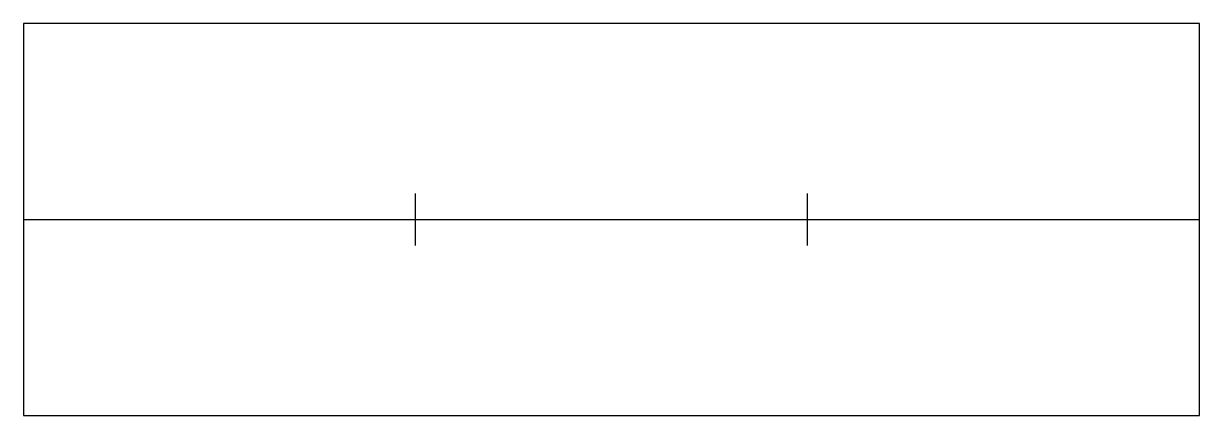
# Model space of a CAD drawing. Header units: metres. Extents: x 0 to 180, y 0 to 60.
import ezdxf

# ---------------------------------------------------------------- set-up
doc = ezdxf.new("R2010")
doc.units = ezdxf.units.M
for name, color, linetype in [('CENTER', 5, 'Continuous'), ('GUIDE', 3, 'Continuous'), ('OUTER', 7, 'Continuous')]:
    doc.layers.add(name, color=color, linetype=linetype)

msp = doc.modelspace()

# ---------------------------------------------------------------- linework, layer by layer
at = {"layer": 'CENTER'}
msp.add_line((0, 30), (180, 30), dxfattribs=at)
at = {"layer": 'GUIDE'}
for p, q in [((60, 26), (60, 34)), ((120, 26), (120, 34)), ((56, 30), (64, 30)), ((116, 30), (124, 30))]:
    msp.add_line(p, q, dxfattribs=at)
at = {"layer": 'OUTER'}
msp.add_lwpolyline([(0, 0), (180, 0), (180, 60), (0, 60), (0, 0)], dxfattribs=at)

doc.saveas('drawing.dxf')
